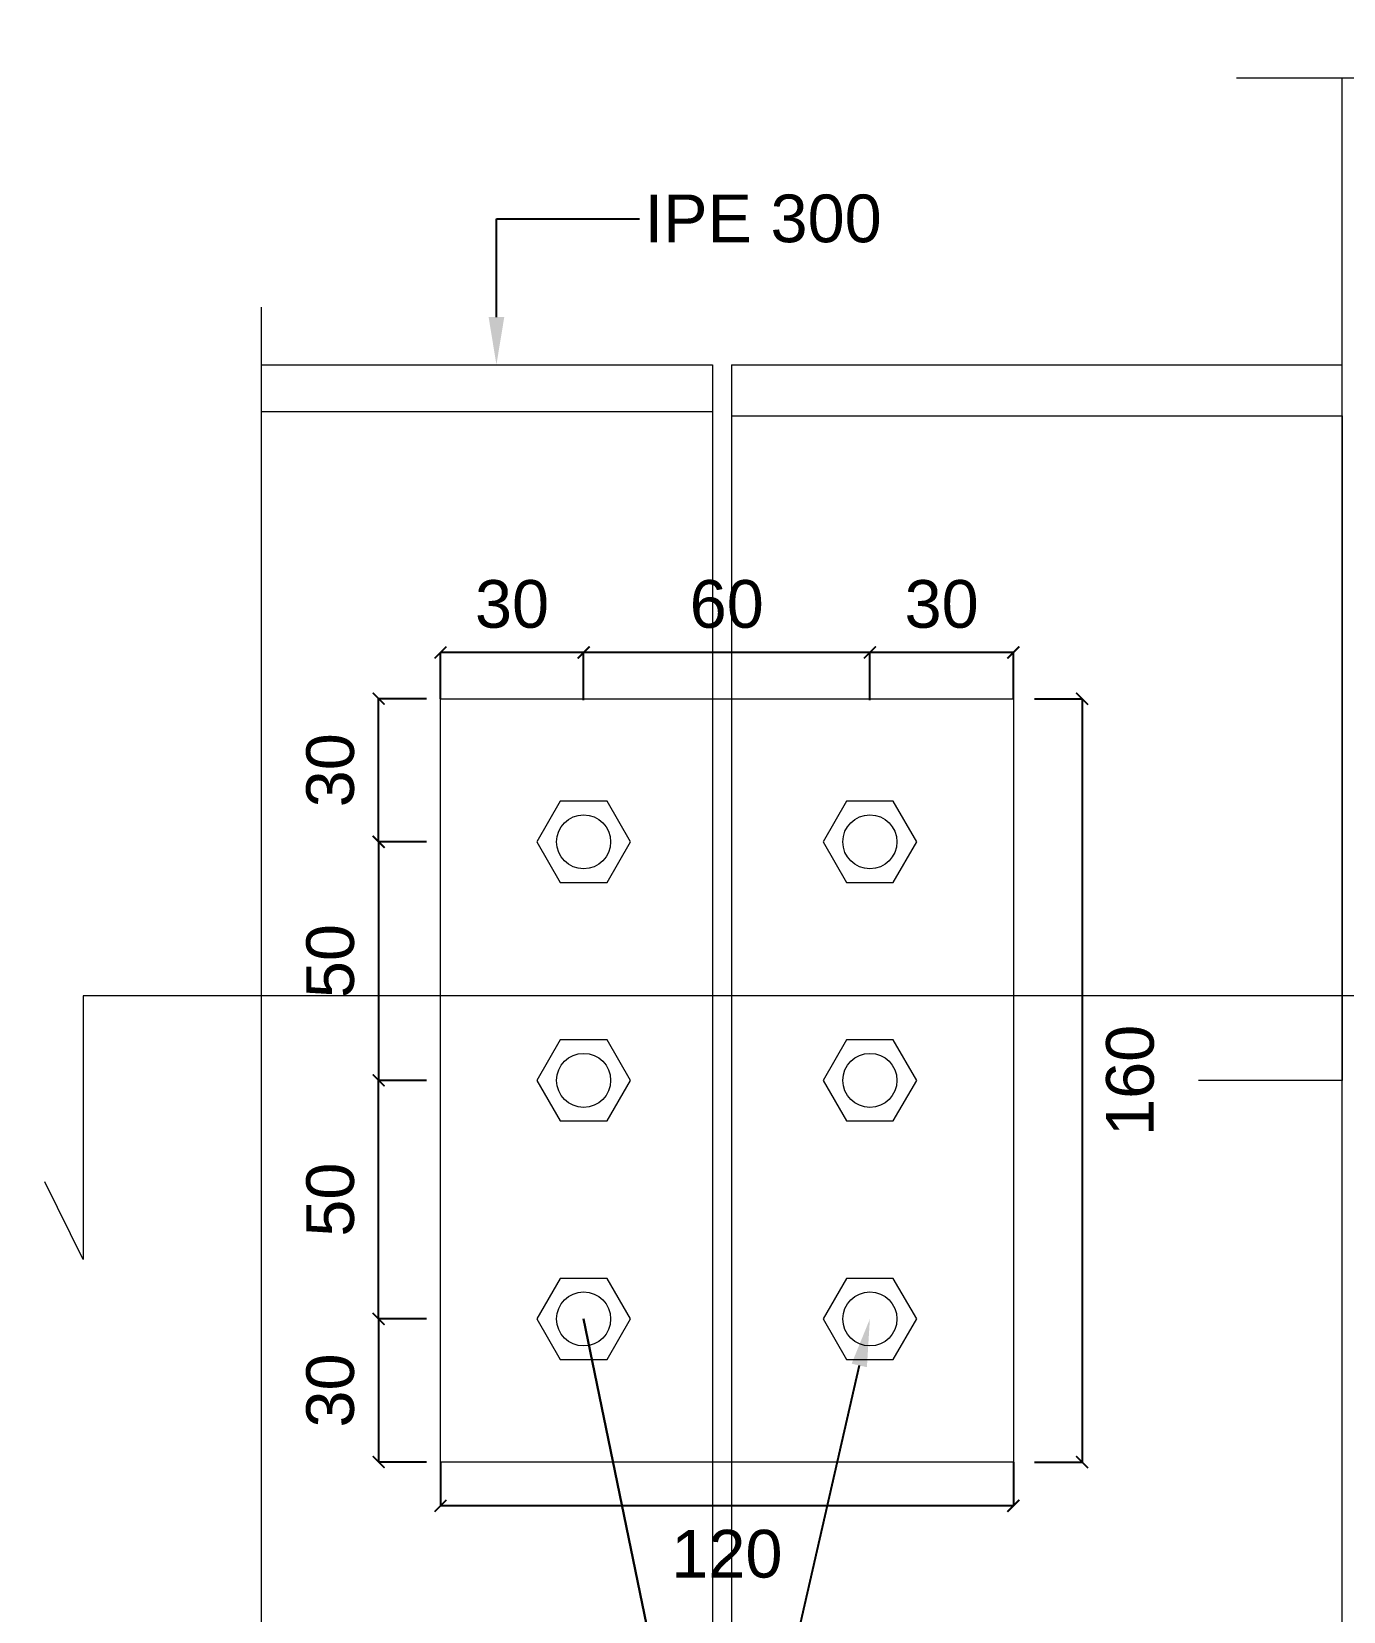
# Model space of a CAD drawing. Header units: millimetres. Extents: x 1415 to 3549, y 2194 to 4677.
# Drawn here: x 1786.1755 to 1786.4505, y 2313.6624 to 2313.9936 of the extents above; entities that cross this region are included whole.
import ezdxf
from ezdxf import colors
from ezdxf.entities.mleader import LeaderData, LeaderLine
from ezdxf.math import Vec2, Vec3

# ---------------------------------------------------------------- set-up
doc = ezdxf.new("R2010")
doc.units = ezdxf.units.MM
doc.linetypes.add('ACAD_ISO02W100', pattern=[15, 12, -3])
doc.linetypes.add('DASHDOT', pattern=[1, 0.5, -0.25, 0, -0.25])
doc.layers.get('0').update_dxf_attribs({"plot": 0})
for name, color, linetype, lineweight in [('bulloni', 170, 'Continuous', 15), ('giunti', 7, 'Continuous', 15), ('Layer3', 7, 'Continuous', 15), ('Layer4', 7, 'Continuous', 15), ('quote', 252, 'Continuous', 5), ('sezione', 18, 'ACAD_ISO02W100', 20)]:
    doc.layers.add(name, color=color, linetype=linetype, lineweight=lineweight)
doc.layers.add('retini', color=7, linetype='DASHDOT', lineweight=9, true_color=0x636466)
doc.styles.get("Standard").update_dxf_attribs({"font": 'arial.ttf'})
doc.dimstyles.new('quote acciaio', dxfattribs={"dimtxt": 0.01, "dimasz": 0.0025, "dimexe": 0, "dimexo": 0, "dimgap": 0.005, "dimtad": 2, "dimdec": 0, "dimlfac": 1000, "dimzin": 0, "dimdsep": 46, "dimtxsty": 'Standard', "dimblk": 'ARCHTICK', "dimcen": 0, "dimclre": 252, "dimadec": 0, "dimazin": 0, "dimtfac": 1, "dimtdec": 0, "dimtofl": 0, "dimtmove": 0, "dimatfit": 3, "dimfxl": 0.01, "dimfxlon": 1, "dimtolj": 1, "dimtzin": 0, "dimarcsym": 0})

# ---------------------------------------------------------------- blocks, each defined once
blk = doc.blocks.new('_ArchTick')
at = {"color": 0, "linetype": 'ByBlock', "const_width": 0.15}
blk.add_lwpolyline([(-0.5, -0.5), (0.5, 0.5)], dxfattribs=at)
blk = doc.blocks.new('*D766')
at = {"layer": 'Defpoints', "color": 0, "transparency": 16777216}
for p in [(1786.24828375476, 2313.853742281257), (1786.261237359184, 2313.853742281257), (1786.291237359184, 2313.823742281257)]:
    blk.add_point(p, dxfattribs=at)
at = {"layer": 'quote', "color": 252, "lineweight": -2, "transparency": 16777216}
for p, q in [((1786.25828375476, 2313.853742281257), (1786.24828375476, 2313.853742281257)), ((1786.25828375476, 2313.823742281257), (1786.24828375476, 2313.823742281257))]:
    blk.add_line(p, q, dxfattribs=at)
at = {"layer": 'quote', "color": 0, "linetype": 'Continuous', "lineweight": -2, "transparency": 16777216}
blk.add_line((1786.24828375476, 2313.823742281257), (1786.24828375476, 2313.853742281257), dxfattribs=at)
at = {"layer": 'quote', "color": 0, "lineweight": -2, "transparency": 16777216, "xscale": 0.0025, "yscale": 0.0025, "zscale": 0.0025}
for p, rotation in [((1786.24828375476, 2313.853742281257), 90), ((1786.24828375476, 2313.823742281257), 270)]:
    blk.add_blockref('_ArchTick', p, dxfattribs=dict(at, rotation=rotation))
at = {"layer": 'quote', "color": 0, "transparency": 16777216, "insert": (1786.238174614242, 2313.838742281256), "char_height": 0.01, "attachment_point": 5, "rotation": 90}
blk.add_mtext('\\A1;30', dxfattribs=at)
blk = doc.blocks.new('*D767')
at = {"layer": 'Defpoints', "color": 0, "transparency": 16777216}
for p in [(1786.291237359184, 2313.823742281257), (1786.248283754762, 2313.773742281257), (1786.291237359184, 2313.773742281257)]:
    blk.add_point(p, dxfattribs=at)
at = {"layer": 'quote', "color": 252, "lineweight": -2, "transparency": 16777216}
for p, q in [((1786.258283754762, 2313.823742281257), (1786.248283754762, 2313.823742281257)), ((1786.258283754762, 2313.773742281257), (1786.248283754762, 2313.773742281257))]:
    blk.add_line(p, q, dxfattribs=at)
at = {"layer": 'quote', "color": 0, "linetype": 'Continuous', "lineweight": -2, "transparency": 16777216}
blk.add_line((1786.248283754762, 2313.823742281257), (1786.248283754762, 2313.773742281257), dxfattribs=at)
at = {"layer": 'quote', "color": 0, "lineweight": -2, "transparency": 16777216, "xscale": 0.0025, "yscale": 0.0025, "zscale": 0.0025}
for p, rotation in [((1786.248283754762, 2313.823742281257), 90), ((1786.248283754762, 2313.773742281257), 270)]:
    blk.add_blockref('_ArchTick', p, dxfattribs=dict(at, rotation=rotation))
at = {"layer": 'quote', "color": 0, "transparency": 16777216, "insert": (1786.238178024885, 2313.798742281256), "char_height": 0.01, "attachment_point": 5, "rotation": 90}
blk.add_mtext('\\A1;50', dxfattribs=at)
blk = doc.blocks.new('*D768')
at = {"layer": 'Defpoints', "color": 0, "transparency": 16777216}
for p in [(1786.291237359184, 2313.723742281257), (1786.248283754762, 2313.693742281257), (1786.321270692517, 2313.693742281257)]:
    blk.add_point(p, dxfattribs=at)
at = {"layer": 'quote', "color": 252, "lineweight": -2, "transparency": 16777216}
for p, q in [((1786.258283754762, 2313.723742281257), (1786.248283754762, 2313.723742281257)), ((1786.258283754762, 2313.693742281257), (1786.248283754762, 2313.693742281257))]:
    blk.add_line(p, q, dxfattribs=at)
at = {"layer": 'quote', "color": 0, "linetype": 'Continuous', "lineweight": -2, "transparency": 16777216}
blk.add_line((1786.248283754762, 2313.723742281257), (1786.248283754762, 2313.693742281257), dxfattribs=at)
at = {"layer": 'quote', "color": 0, "lineweight": -2, "transparency": 16777216, "xscale": 0.0025, "yscale": 0.0025, "zscale": 0.0025}
for p, rotation in [((1786.248283754762, 2313.723742281257), 90), ((1786.248283754762, 2313.693742281257), 270)]:
    blk.add_blockref('_ArchTick', p, dxfattribs=dict(at, rotation=rotation))
at = {"layer": 'quote', "color": 0, "transparency": 16777216, "insert": (1786.238174614244, 2313.708742281256), "char_height": 0.01, "attachment_point": 5, "rotation": 90}
blk.add_mtext('\\A1;30', dxfattribs=at)
blk = doc.blocks.new('*D733')
at = {"layer": 'Defpoints', "color": 0, "transparency": 16777216}
for p in [(1786.248283754763, 2313.773742281257), (1786.291237359184, 2313.773742281257), (1786.291237359184, 2313.723742281257)]:
    blk.add_point(p, dxfattribs=at)
at = {"layer": 'quote', "color": 252, "lineweight": -2, "transparency": 16777216}
for p, q in [((1786.258283754763, 2313.773742281257), (1786.248283754763, 2313.773742281257)), ((1786.258283754763, 2313.723742281257), (1786.248283754763, 2313.723742281257))]:
    blk.add_line(p, q, dxfattribs=at)
at = {"layer": 'quote', "color": 0, "linetype": 'Continuous', "lineweight": -2, "transparency": 16777216}
blk.add_line((1786.248283754763, 2313.723742281257), (1786.248283754763, 2313.773742281257), dxfattribs=at)
at = {"layer": 'quote', "color": 0, "lineweight": -2, "transparency": 16777216, "xscale": 0.0025, "yscale": 0.0025, "zscale": 0.0025}
for p, rotation in [((1786.248283754763, 2313.773742281257), 90), ((1786.248283754763, 2313.723742281257), 270)]:
    blk.add_blockref('_ArchTick', p, dxfattribs=dict(at, rotation=rotation))
at = {"layer": 'quote', "color": 0, "transparency": 16777216, "insert": (1786.238178024886, 2313.748742281256), "char_height": 0.01, "attachment_point": 5, "rotation": 90}
blk.add_mtext('\\A1;50', dxfattribs=at)
blk = doc.blocks.new('*D769')
at = {"layer": 'Defpoints', "color": 0, "transparency": 16777216}
for p in [(1786.351237359183, 2313.863427664837), (1786.38130402585, 2313.853742281256), (1786.351237359183, 2313.823742281256)]:
    blk.add_point(p, dxfattribs=at)
at = {"layer": 'quote', "color": 252, "lineweight": -2, "transparency": 16777216}
for p, q in [((1786.351237359183, 2313.853427664837), (1786.351237359183, 2313.863427664837)), ((1786.38130402585, 2313.853742281256), (1786.38130402585, 2313.863427664837))]:
    blk.add_line(p, q, dxfattribs=at)
at = {"layer": 'quote', "color": 0, "linetype": 'Continuous', "lineweight": -2, "transparency": 16777216}
blk.add_line((1786.38130402585, 2313.863427664837), (1786.351237359183, 2313.863427664837), dxfattribs=at)
at = {"layer": 'quote', "color": 0, "lineweight": -2, "transparency": 16777216, "xscale": 0.0025, "yscale": 0.0025, "zscale": 0.0025, "rotation": 180}
blk.add_blockref('_ArchTick', (1786.351237359183, 2313.863427664837), dxfattribs=at)
at = {"layer": 'quote', "color": 0, "lineweight": -2, "transparency": 16777216, "xscale": 0.0025, "yscale": 0.0025, "zscale": 0.0025}
blk.add_blockref('_ArchTick', (1786.38130402585, 2313.863427664837), dxfattribs=at)
at = {"layer": 'quote', "color": 0, "transparency": 16777216, "insert": (1786.366270692516, 2313.873536805355), "char_height": 0.01, "attachment_point": 5}
blk.add_mtext('\\A1;30', dxfattribs=at)
blk = doc.blocks.new('*D770')
at = {"layer": 'Defpoints', "color": 0, "transparency": 16777216}
for p in [(1786.291237359183, 2313.863427664837), (1786.291237359183, 2313.823742281256), (1786.351237359183, 2313.823742281256)]:
    blk.add_point(p, dxfattribs=at)
at = {"layer": 'quote', "color": 252, "lineweight": -2, "transparency": 16777216}
for p, q in [((1786.291237359183, 2313.853427664837), (1786.291237359183, 2313.863427664837)), ((1786.351237359183, 2313.853427664837), (1786.351237359183, 2313.863427664837))]:
    blk.add_line(p, q, dxfattribs=at)
at = {"layer": 'quote', "color": 0, "linetype": 'Continuous', "lineweight": -2, "transparency": 16777216}
blk.add_line((1786.351237359183, 2313.863427664837), (1786.291237359183, 2313.863427664837), dxfattribs=at)
at = {"layer": 'quote', "color": 0, "lineweight": -2, "transparency": 16777216, "xscale": 0.0025, "yscale": 0.0025, "zscale": 0.0025, "rotation": 180}
blk.add_blockref('_ArchTick', (1786.291237359183, 2313.863427664837), dxfattribs=at)
at = {"layer": 'quote', "color": 0, "lineweight": -2, "transparency": 16777216, "xscale": 0.0025, "yscale": 0.0025, "zscale": 0.0025}
blk.add_blockref('_ArchTick', (1786.351237359183, 2313.863427664837), dxfattribs=at)
at = {"layer": 'quote', "color": 0, "transparency": 16777216, "insert": (1786.321237359183, 2313.873533394714), "char_height": 0.01, "attachment_point": 5}
blk.add_mtext('\\A1;60', dxfattribs=at)
blk = doc.blocks.new('*D734')
at = {"layer": 'Defpoints', "color": 0, "transparency": 16777216}
for p in [(1786.261237359183, 2313.863427664837), (1786.261237359183, 2313.853742281256), (1786.291237359183, 2313.823742281256)]:
    blk.add_point(p, dxfattribs=at)
at = {"layer": 'quote', "color": 252, "lineweight": -2, "transparency": 16777216}
for p, q in [((1786.261237359183, 2313.853742281256), (1786.261237359183, 2313.863427664837)), ((1786.291237359183, 2313.853427664837), (1786.291237359183, 2313.863427664837))]:
    blk.add_line(p, q, dxfattribs=at)
at = {"layer": 'quote', "color": 0, "linetype": 'Continuous', "lineweight": -2, "transparency": 16777216}
blk.add_line((1786.291237359183, 2313.863427664837), (1786.261237359183, 2313.863427664837), dxfattribs=at)
at = {"layer": 'quote', "color": 0, "lineweight": -2, "transparency": 16777216, "xscale": 0.0025, "yscale": 0.0025, "zscale": 0.0025, "rotation": 180}
blk.add_blockref('_ArchTick', (1786.261237359183, 2313.863427664837), dxfattribs=at)
at = {"layer": 'quote', "color": 0, "lineweight": -2, "transparency": 16777216, "xscale": 0.0025, "yscale": 0.0025, "zscale": 0.0025}
blk.add_blockref('_ArchTick', (1786.291237359183, 2313.863427664837), dxfattribs=at)
at = {"layer": 'quote', "color": 0, "transparency": 16777216, "insert": (1786.276237359183, 2313.873536805355), "char_height": 0.01, "attachment_point": 5}
blk.add_mtext('\\A1;30', dxfattribs=at)
blk = doc.blocks.new('*D771')
at = {"layer": 'Defpoints', "color": 0, "transparency": 16777216}
for p in [(1786.381304025851, 2313.853742281257), (1786.381304025851, 2313.693742281257), (1786.39570375249, 2313.693742281257)]:
    blk.add_point(p, dxfattribs=at)
at = {"layer": 'quote', "color": 252, "lineweight": -2, "transparency": 16777216}
for p, q in [((1786.38570375249, 2313.853742281257), (1786.39570375249, 2313.853742281257)), ((1786.38570375249, 2313.693742281257), (1786.39570375249, 2313.693742281257))]:
    blk.add_line(p, q, dxfattribs=at)
at = {"layer": 'quote', "color": 0, "linetype": 'Continuous', "lineweight": -2, "transparency": 16777216}
blk.add_line((1786.39570375249, 2313.853742281257), (1786.39570375249, 2313.693742281257), dxfattribs=at)
at = {"layer": 'quote', "color": 0, "lineweight": -2, "transparency": 16777216, "xscale": 0.0025, "yscale": 0.0025, "zscale": 0.0025}
for p, rotation in [((1786.39570375249, 2313.853742281257), 90), ((1786.39570375249, 2313.693742281257), 270)]:
    blk.add_blockref('_ArchTick', p, dxfattribs=dict(at, rotation=rotation))
at = {"layer": 'quote', "color": 0, "transparency": 16777216, "insert": (1786.405809482368, 2313.773742281256), "char_height": 0.01, "attachment_point": 5, "rotation": 90}
blk.add_mtext('\\A1;160', dxfattribs=at)
blk = doc.blocks.new('*D772')
at = {"layer": 'Defpoints', "color": 0, "transparency": 16777216}
for p in [(1786.261237359183, 2313.693742281256), (1786.38130402585, 2313.693742281256), (1786.261237359183, 2313.684565875902)]:
    blk.add_point(p, dxfattribs=at)
at = {"layer": 'quote', "color": 252, "lineweight": -2, "transparency": 16777216}
for p, q in [((1786.261237359183, 2313.693742281256), (1786.261237359183, 2313.684565875902)), ((1786.38130402585, 2313.693742281256), (1786.38130402585, 2313.684565875902))]:
    blk.add_line(p, q, dxfattribs=at)
at = {"layer": 'quote', "color": 0, "linetype": 'Continuous', "lineweight": -2, "transparency": 16777216}
blk.add_line((1786.38130402585, 2313.684565875902), (1786.261237359183, 2313.684565875902), dxfattribs=at)
at = {"layer": 'quote', "color": 0, "lineweight": -2, "transparency": 16777216, "xscale": 0.0025, "yscale": 0.0025, "zscale": 0.0025, "rotation": 180}
blk.add_blockref('_ArchTick', (1786.261237359183, 2313.684565875902), dxfattribs=at)
at = {"layer": 'quote', "color": 0, "lineweight": -2, "transparency": 16777216, "xscale": 0.0025, "yscale": 0.0025, "zscale": 0.0025}
blk.add_blockref('_ArchTick', (1786.38130402585, 2313.684565875902), dxfattribs=at)
at = {"layer": 'quote', "color": 0, "transparency": 16777216, "insert": (1786.321270692516, 2313.674460146025), "char_height": 0.01, "attachment_point": 5}
blk.add_mtext('\\A1;120', dxfattribs=at)

msp = doc.modelspace()

# ---------------------------------------------------------------- hatches: boundary and pattern name
at = {"layer": 'retini', "transparency": 33554687}
h = msp.add_hatch(dxfattribs=at)
h.set_pattern_fill('ANSI32', color=256, scale=0.0007)
h.set_pattern_definition([(45, (0, 0), (-0.004714634463561306, 0.004714634463561306), []), (45, (0.003143091, 0), (-0.004714634463561306, 0.004714634463561306), [])])
h.paths.add_polyline_path([(1788.094320023305, 2313.069857695322), (1788.084320023305, 2313.069857695322), (1788.084320023305, 2313.017857695322), (1788.087820023305, 2313.017857695322, 0.4142135623738309), (1788.094320023305, 2313.024357695322)])
h.paths.add_polyline_path([(1788.041894001747, 2312.390418960693), (1788.127671627941, 2312.390418960693), (1788.127671627941, 2312.444359388161), (1788.041894001747, 2312.444359388161)], flags=9)
h.paths.add_polyline_path([(1785.461085499195, 2312.506482624289), (1785.733213739304, 2312.506482624289), (1785.733213739304, 2312.543862114967), (1785.461085499195, 2312.543862114967)], flags=9)
h.paths.add_polyline_path([(1786.928905872425, 2312.719576768079), (1787.020079132998, 2312.719576768079), (1787.020079132998, 2312.740183862213), (1786.928905872425, 2312.740183862213)], flags=9)
h.paths.add_polyline_path([(1787.116613269062, 2312.872439779955), (1787.116582735989, 2312.846471175803), (1787.137189815879, 2312.846446946644), (1787.137220348952, 2312.872415550795)], flags=9)
h.paths.add_polyline_path([(1786.818694356729, 2312.872474310118), (1786.818704758091, 2312.8465056901), (1786.839311850572, 2312.846513943979), (1786.83930144921, 2312.872482563997)], flags=9)
h.paths.add_polyline_path([(1787.399026795956, 2312.474643221531), (1787.399026795956, 2312.500632307479), (1787.378419701822, 2312.500632307479), (1787.378419701822, 2312.474643221531)], flags=9)
h.paths.add_polyline_path([(1786.586974774572, 2312.474059621723), (1786.586974774572, 2312.500048707671), (1786.566367680438, 2312.500048707671), (1786.566367680438, 2312.474059621723)], flags=9)
h.paths.add_polyline_path([(1785.344834406067, 2312.738663708951), (1785.370803028168, 2312.738663708951), (1785.370803028168, 2312.753663708951), (1785.344834406067, 2312.753663708951)], flags=9)
h.paths.add_polyline_path([(1785.344299605348, 2313.261090863647), (1785.37026822745, 2313.261090863647), (1785.37026822745, 2313.276090863647), (1785.344299605348, 2313.276090863647)], flags=9)
h.paths.add_polyline_path([(1785.941065332493, 2312.886752585056), (1785.941065332493, 2312.912741671004), (1785.920458238359, 2312.912741671004), (1785.920458238359, 2312.886752585056)], flags=9)
h.paths.add_polyline_path([(1785.492862044572, 2313.333322009942), (1785.584055768992, 2313.333322009942), (1785.584055768992, 2313.353929104076), (1785.492862044572, 2313.353929104076)], flags=9)
h.paths.add_polyline_path([(1786.048528687467, 2312.489529834434), (1786.266298128122, 2312.489529834434), (1786.266298128122, 2312.560518920382), (1786.048528687467, 2312.560518920382)], flags=9)
h.paths.add_polyline_path([(1786.489651827942, 2314.105073782806), (1786.755831909798, 2314.105073782806), (1786.755831909798, 2314.16945759363), (1786.489651827942, 2314.16945759363)], flags=9)
h.paths.add_polyline_path([(1785.558748575466, 2313.667951195024), (1785.584717197567, 2313.667951195024), (1785.584717197567, 2313.688558289158), (1785.558748575466, 2313.688558289158)], flags=9)
h.paths.add_polyline_path([(1785.406764860496, 2313.6621348476), (1785.433504254288, 2313.662092698154), (1785.433536737318, 2313.682699766686), (1785.406797343526, 2313.682741916132)], flags=9)
h.paths.add_polyline_path([(1785.406952037868, 2313.87870968223), (1785.433691464881, 2313.87870968223), (1785.433691464881, 2313.899316776364), (1785.406952037868, 2313.899316776364)], flags=9)
h.paths.add_polyline_path([(1785.558226867638, 2313.878690670365), (1785.584195489739, 2313.878690670365), (1785.584195489739, 2313.899297764499), (1785.558226867638, 2313.899297764499)], flags=9)
h.paths.add_polyline_path([(1787.840314956439, 2314.011551921975), (1787.931488217012, 2314.011551921975), (1787.931488217012, 2314.032159016109), (1787.840314956439, 2314.032159016109)], flags=9)
h.paths.add_polyline_path([(1787.238608334045, 2314.011551921975), (1787.330552399529, 2314.011551921975), (1787.330552399529, 2314.032159016109), (1787.238608334045, 2314.032159016109)], flags=9)
h.paths.add_polyline_path([(1786.523278089568, 2314.011551921975), (1786.615222155053, 2314.011551921975), (1786.615222155053, 2314.032159016109), (1786.523278089568, 2314.032159016109)], flags=9)
h.paths.add_polyline_path([(1785.67773459721, 2314.112729765758), (1785.76892832163, 2314.112729765758), (1785.76892832163, 2314.133336859892), (1785.67773459721, 2314.133336859892)], flags=9)
h.paths.add_polyline_path([(1785.859557148646, 2313.554984501135), (1785.859525709285, 2313.528245092605), (1785.880132789175, 2313.528220863445), (1785.880164228535, 2313.554960271975)], flags=9)
h.paths.add_polyline_path([(1785.561685974508, 2313.555018985913), (1785.561696684605, 2313.528279561045), (1785.582303777086, 2313.528287814923), (1785.582293066989, 2313.555027239791)], flags=9)
h.paths.add_polyline_path([(1786.990164537393, 2313.763465062148), (1786.990164537393, 2313.789454148097), (1786.969557443259, 2313.789454148097), (1786.969557443259, 2313.763465062148)], flags=9)
h.paths.add_polyline_path([(1786.178112516009, 2313.762881462341), (1786.178112516009, 2313.788870548289), (1786.157505421875, 2313.788870548289), (1786.157505421875, 2313.762881462341)], flags=9)
h.paths.add_polyline_path([(1786.103179405001, 2312.423917222564), (1786.204454984811, 2312.423917222564), (1786.204454984811, 2312.444524316698), (1786.103179405001, 2312.444524316698)], flags=9)

# ---------------------------------------------------------------- linework, layer by layer
at = {"layer": 'bulloni'}
for points in [[(1786.281422404608, 2313.823742281256), (1786.286329881895, 2313.815242281256), (1786.296144836472, 2313.815242281256), (1786.30105231376, 2313.823742281256), (1786.296144836472, 2313.832242281256), (1786.286329881895, 2313.832242281256)], [(1786.341422404608, 2313.823742281256), (1786.346329881895, 2313.815242281256), (1786.356144836472, 2313.815242281256), (1786.36105231376, 2313.823742281256), (1786.356144836472, 2313.832242281256), (1786.346329881895, 2313.832242281256)], [(1786.281422404608, 2313.773742281256), (1786.286329881895, 2313.765242281256), (1786.296144836472, 2313.765242281256), (1786.30105231376, 2313.773742281256), (1786.296144836472, 2313.782242281256), (1786.286329881895, 2313.782242281256)], [(1786.341422404608, 2313.773742281256), (1786.346329881895, 2313.765242281256), (1786.356144836472, 2313.765242281256), (1786.36105231376, 2313.773742281256), (1786.356144836472, 2313.782242281256), (1786.346329881895, 2313.782242281256)], [(1786.281422404608, 2313.723742281256), (1786.286329881895, 2313.715242281256), (1786.296144836472, 2313.715242281256), (1786.30105231376, 2313.723742281256), (1786.296144836472, 2313.732242281256), (1786.286329881895, 2313.732242281256)], [(1786.341422404608, 2313.723742281256), (1786.346329881895, 2313.715242281256), (1786.356144836472, 2313.715242281256), (1786.36105231376, 2313.723742281256), (1786.356144836472, 2313.732242281256), (1786.346329881895, 2313.732242281256)]]:
    msp.add_lwpolyline(points, close=True, dxfattribs=at)
for centre in [(1786.291237359183, 2313.823742281256), (1786.351237359183, 2313.823742281256), (1786.291237359183, 2313.773742281256), (1786.351237359183, 2313.773742281256), (1786.291237359183, 2313.723742281256), (1786.351237359183, 2313.723742281256)]:
    msp.add_circle(centre, 0.005666666666666666, dxfattribs=at)
at = {"layer": 'giunti'}
msp.add_lwpolyline([(1786.381304025849, 2313.693742281256), (1786.261237359183, 2313.693742281256), (1786.261237359183, 2313.853742281256), (1786.38130402585, 2313.853742281256), (1786.381304025849, 2313.693742281256)], dxfattribs=at)
at = {"layer": 'Layer3'}
for points in [[(1786.450237359183, 2313.563639971701), (1786.450237359183, 2313.983844590811)], [(1786.223716082935, 2313.923742281256), (1786.318237359183, 2313.923742281256)], [(1786.322237359183, 2313.923742281256), (1786.450237359184, 2313.923742281256)], [(1786.223716082935, 2313.913942281256), (1786.318237359183, 2313.913942281256)], [(1786.322237359183, 2313.913042281255), (1786.450237359184, 2313.913042281255)]]:
    msp.add_lwpolyline(points, dxfattribs=at)
at = {"layer": 'Layer4'}
for points in [[(1786.318237359183, 2313.923742281256), (1786.318237359183, 2313.853742281256)], [(1786.322237359183, 2313.923742281256), (1786.322237359183, 2313.853742281256)], [(1786.318237359182, 2313.693742281256), (1786.318237359182, 2313.623606954644)], [(1786.322237359183, 2313.693742281256), (1786.322237359183, 2313.623611055451)]]:
    msp.add_lwpolyline(points, dxfattribs=at)
at = {"layer": 'Layer4', "linetype": 'ACAD_ISO02W100', "ltscale": 0.25}
for points in [[(1786.318237359182, 2313.853742281256), (1786.318237359182, 2313.693742281256)], [(1786.322237359183, 2313.853742281256), (1786.322237359183, 2313.693742281256)]]:
    msp.add_lwpolyline(points, dxfattribs=at)
at = {"layer": 'quote'}
msp.add_lwpolyline([(1786.450237359183, 2313.913042281255), (1786.450237359183, 2313.773742281256), (1786.420137497575, 2313.773742281256)], dxfattribs=at)
at = {"layer": 'sezione', "ltscale": 0.2}
for points in [[(1786.428043710787, 2313.983844590811), (1786.705252519758, 2313.983844590811)], [(1786.223716082935, 2313.618889353518), (1786.223716082935, 2313.935792879237)], [(1786.186365786172, 2313.79142731567), (1786.186365786172, 2313.736204112493), (1786.178341010402, 2313.752465904509)], [(1786.960031433641, 2313.79142731567), (1786.186365786172, 2313.79142731567)]]:
    msp.add_lwpolyline(points, dxfattribs=at)

# ---------------------------------------------------------------- dimensions: what is measured, and where the dimension line sits
at = {"layer": 'quote'}
for base, p1, p2, angle, picture, middle in [((1786.261237359183, 2313.863427664837), (1786.291237359183, 2313.823742281256), (1786.261237359183, 2313.853742281256), 180, '*D734', (1786.276237359183, 2313.873536805355)), ((1786.291237359183, 2313.863427664837), (1786.351237359183, 2313.823742281256), (1786.291237359183, 2313.823742281256), 180, '*D770', (1786.321237359183, 2313.873533394714)), ((1786.351237359183, 2313.863427664837), (1786.38130402585, 2313.853742281256), (1786.351237359183, 2313.823742281256), 180, '*D769', (1786.366270692516, 2313.873536805355)), ((1786.24828375476, 2313.853742281257), (1786.291237359183, 2313.823742281256), (1786.261237359183, 2313.853742281256), 90, '*D766', (1786.238174614242, 2313.838742281256)), ((1786.39570375249, 2313.693742281257), (1786.38130402585, 2313.853742281256), (1786.38130402585, 2313.693742281256), 90, '*D771', (1786.405809482368, 2313.773742281256)), ((1786.248283754762, 2313.773742281257), (1786.291237359183, 2313.823742281256), (1786.291237359183, 2313.773742281256), 90, '*D767', (1786.238178024885, 2313.798742281256)), ((1786.248283754763, 2313.773742281257), (1786.291237359183, 2313.723742281256), (1786.291237359183, 2313.773742281256), 90, '*D733', (1786.238178024886, 2313.748742281256)), ((1786.248283754762, 2313.693742281257), (1786.291237359183, 2313.723742281256), (1786.321270692516, 2313.693742281256), 90, '*D768', (1786.238174614244, 2313.708742281256)), ((1786.261237359183, 2313.684565875902), (1786.38130402585, 2313.693742281256), (1786.261237359183, 2313.693742281256), 180, '*D772', (1786.321270692516, 2313.674460146025))]:
    dim = msp.add_linear_dim(base=base, p1=p1, p2=p2, angle=angle, dimstyle='quote acciaio', dxfattribs=at)
    dim.commit()
    dim.dimension.update_dxf_attribs({"geometry": picture, "text_midpoint": middle})

# ---------------------------------------------------------------- leaders
ml = msp.add_multileader_mtext('Standard', dxfattribs=at)
ml.set_content('IPE 300', color=256)
ml.set_leader_properties()
ml.build(insert=Vec2(0, 0))
ml.multileader.update_dxf_attribs({"dogleg_length": 0.03, "arrow_head_size": 0.01})
ctx = ml.context
ctx.base_point, ctx.char_height, ctx.arrow_head_size, ctx.landing_gap_size, ctx.plane_origin = Vec3(1786.302976721059, 2313.954323615224), 0.01, 0.01, 0.003, Vec3(1786.272966718606, 2313.923742281256)
ctx.text_align_type = 2
notes = []
notes.append((ctx, [(0, (1, 1, 0), (1786.272976721059, 2313.954323615224), (1, 0), 0.03, [(0, [(1786.272966718606, 2313.923742281256), (1786.272976721059, 2313.954323615224)], 0, [])])]))
ctx.mtext.insert, ctx.mtext.alignment, ctx.mtext.flow_direction = Vec3(1786.353712055302, 2313.959412291895), 3, 5
ml = msp.add_multileader_mtext('Standard', dxfattribs=at)
ml.set_content('3+3 M14 - 8.8', color=256)
ml.set_leader_properties()
ml.build(insert=Vec2(0, 0))
ml.multileader.update_dxf_attribs({"dogleg_length": 0.03, "arrow_head_size": 0.01})
ctx = ml.context
ctx.base_point, ctx.char_height, ctx.arrow_head_size, ctx.landing_gap_size, ctx.plane_origin = Vec3(1786.349679455135, 2313.5855733485), 0.01, 0.01, 0.003, Vec3(1786.30746806799, 2313.749688284329)
ctx.text_align_type = 2
notes.append((ctx, [(0, (1, 1, 0), (1786.319679455135, 2313.5855733485), (1, 0), 0.03, [(1, [(1786.351237359183, 2313.723742281256), (1786.319679455135, 2313.5855733485), (1786.291237359183, 2313.723742281256)], 0, [])])]))
ctx.mtext.insert, ctx.mtext.width, ctx.mtext.alignment, ctx.mtext.flow_direction = Vec3(1786.438068268232, 2313.590662025171), 0.1214513090109113, 3, 5
for ctx, leaders in notes:
    for number, flags, end, landing, length, lines in leaders:
        leader = LeaderData()
        leader.index, (leader.has_last_leader_line, leader.has_dogleg_vector, leader.attachment_direction) = number, flags
        leader.last_leader_point, leader.dogleg_vector, leader.dogleg_length = Vec3(end), Vec3(landing), length
        for number, points, colour, breaks in lines:
            line = LeaderLine()
            line.index, line.vertices, line.color, line.breaks = number, Vec3.list(points), colors.encode_raw_color(colour), breaks
            leader.lines.append(line)
        ctx.leaders.append(leader)

doc.saveas('drawing.dxf')
